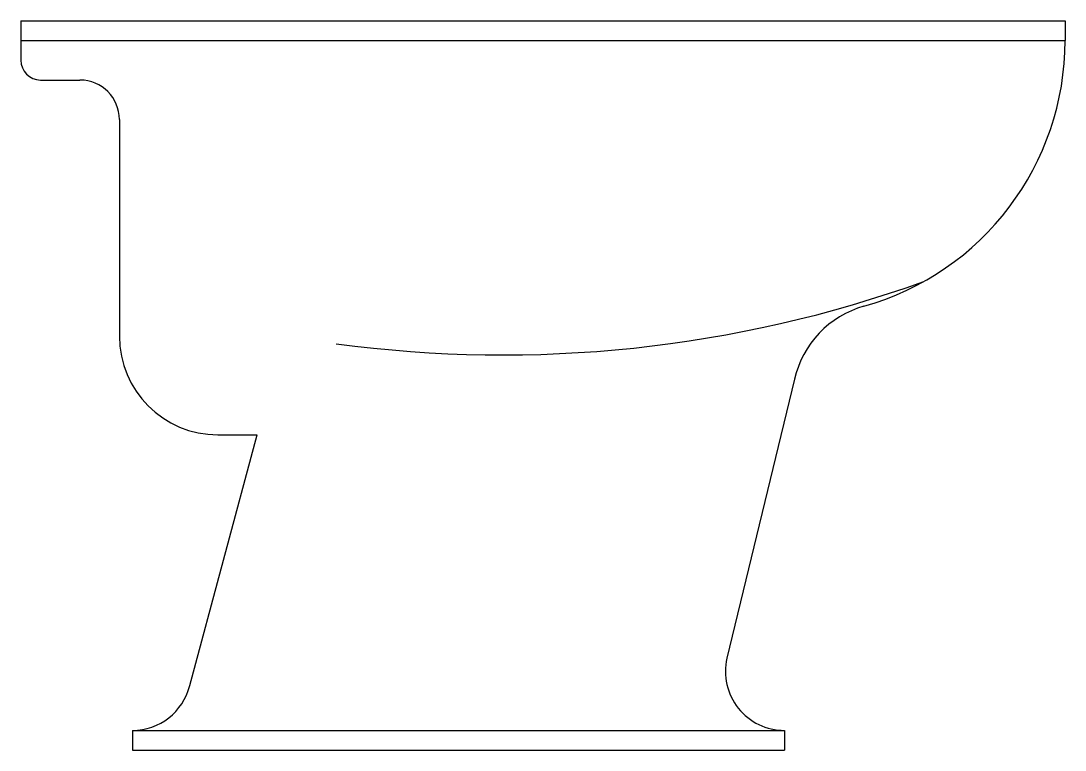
# Model space of a CAD drawing. Extents: x 1430.242 to 1430.772, y 6941.455 to 6941.825.
import ezdxf

# ---------------------------------------------------------------- set-up
doc = ezdxf.new("R2010")
doc.units = 0
doc.layers.get('0').update_dxf_attribs({"linetype": 'CONTINUOUS'})

msp = doc.modelspace()

# ---------------------------------------------------------------- linework, layer by layer
at = {"color": 0}
for p, q in [((1430.242257438077, 6941.824955202549), (1430.242257438077, 6941.80495520255)), ((1430.242257438077, 6941.824955202549), (1430.772257438077, 6941.824955202549)), ((1430.772257438077, 6941.824955202549), (1430.772257438077, 6941.814955202549)), ((1430.242257438077, 6941.814955202549), (1430.772257438077, 6941.814955202549)), ((1430.252257438077, 6941.794955202549), (1430.272257438077, 6941.794955202549)), ((1430.292257438077, 6941.774955202549), (1430.292257438077, 6941.664955202549)), ((1430.634952637199, 6941.643119434374), (1430.600570827856, 6941.501593574867)), ((1430.327938420889, 6941.487679133798), (1430.362257438077, 6941.614955202549)), ((1430.342257438077, 6941.614955202549), (1430.362257438077, 6941.614955202549)), ((1430.298834145885, 6941.464955202549), (1430.629827143635, 6941.464955202549)), ((1430.298834145885, 6941.464955202549), (1430.298834145885, 6941.454955202549)), ((1430.629827143635, 6941.464955202549), (1430.629827143635, 6941.454955202549)), ((1430.298834145885, 6941.454955202549), (1430.629827143635, 6941.454955202549))]:
    msp.add_line(p, q, dxfattribs=at)
for centre, radius, start, end in [((1430.632257438077, 6941.814955202549), 0.14, 285.7130440827604, 0), ((1430.252257438077, 6941.80495520255), 0.01, 180, 270), ((1430.272257438077, 6941.774955202549), 0.02, 0, 90), ((1430.48690954911, 6942.28633864299), 0.6308799293640632, 262.2940404446338, 289.7898830122717), ((1430.683713163497, 6941.632055480512), 0.05, 105.7130440827603, 167.2158295394728), ((1430.342257438077, 6941.664955202549), 0.05, 180, 270), ((1430.629827143635, 6941.494955202549), 0.03, 167.215829539473, 270), ((1430.298834145885, 6941.494955202549), 0.03, 270, 345.9637565320735)]:
    msp.add_arc(centre, radius, start, end, dxfattribs=at)

doc.saveas('drawing.dxf')
